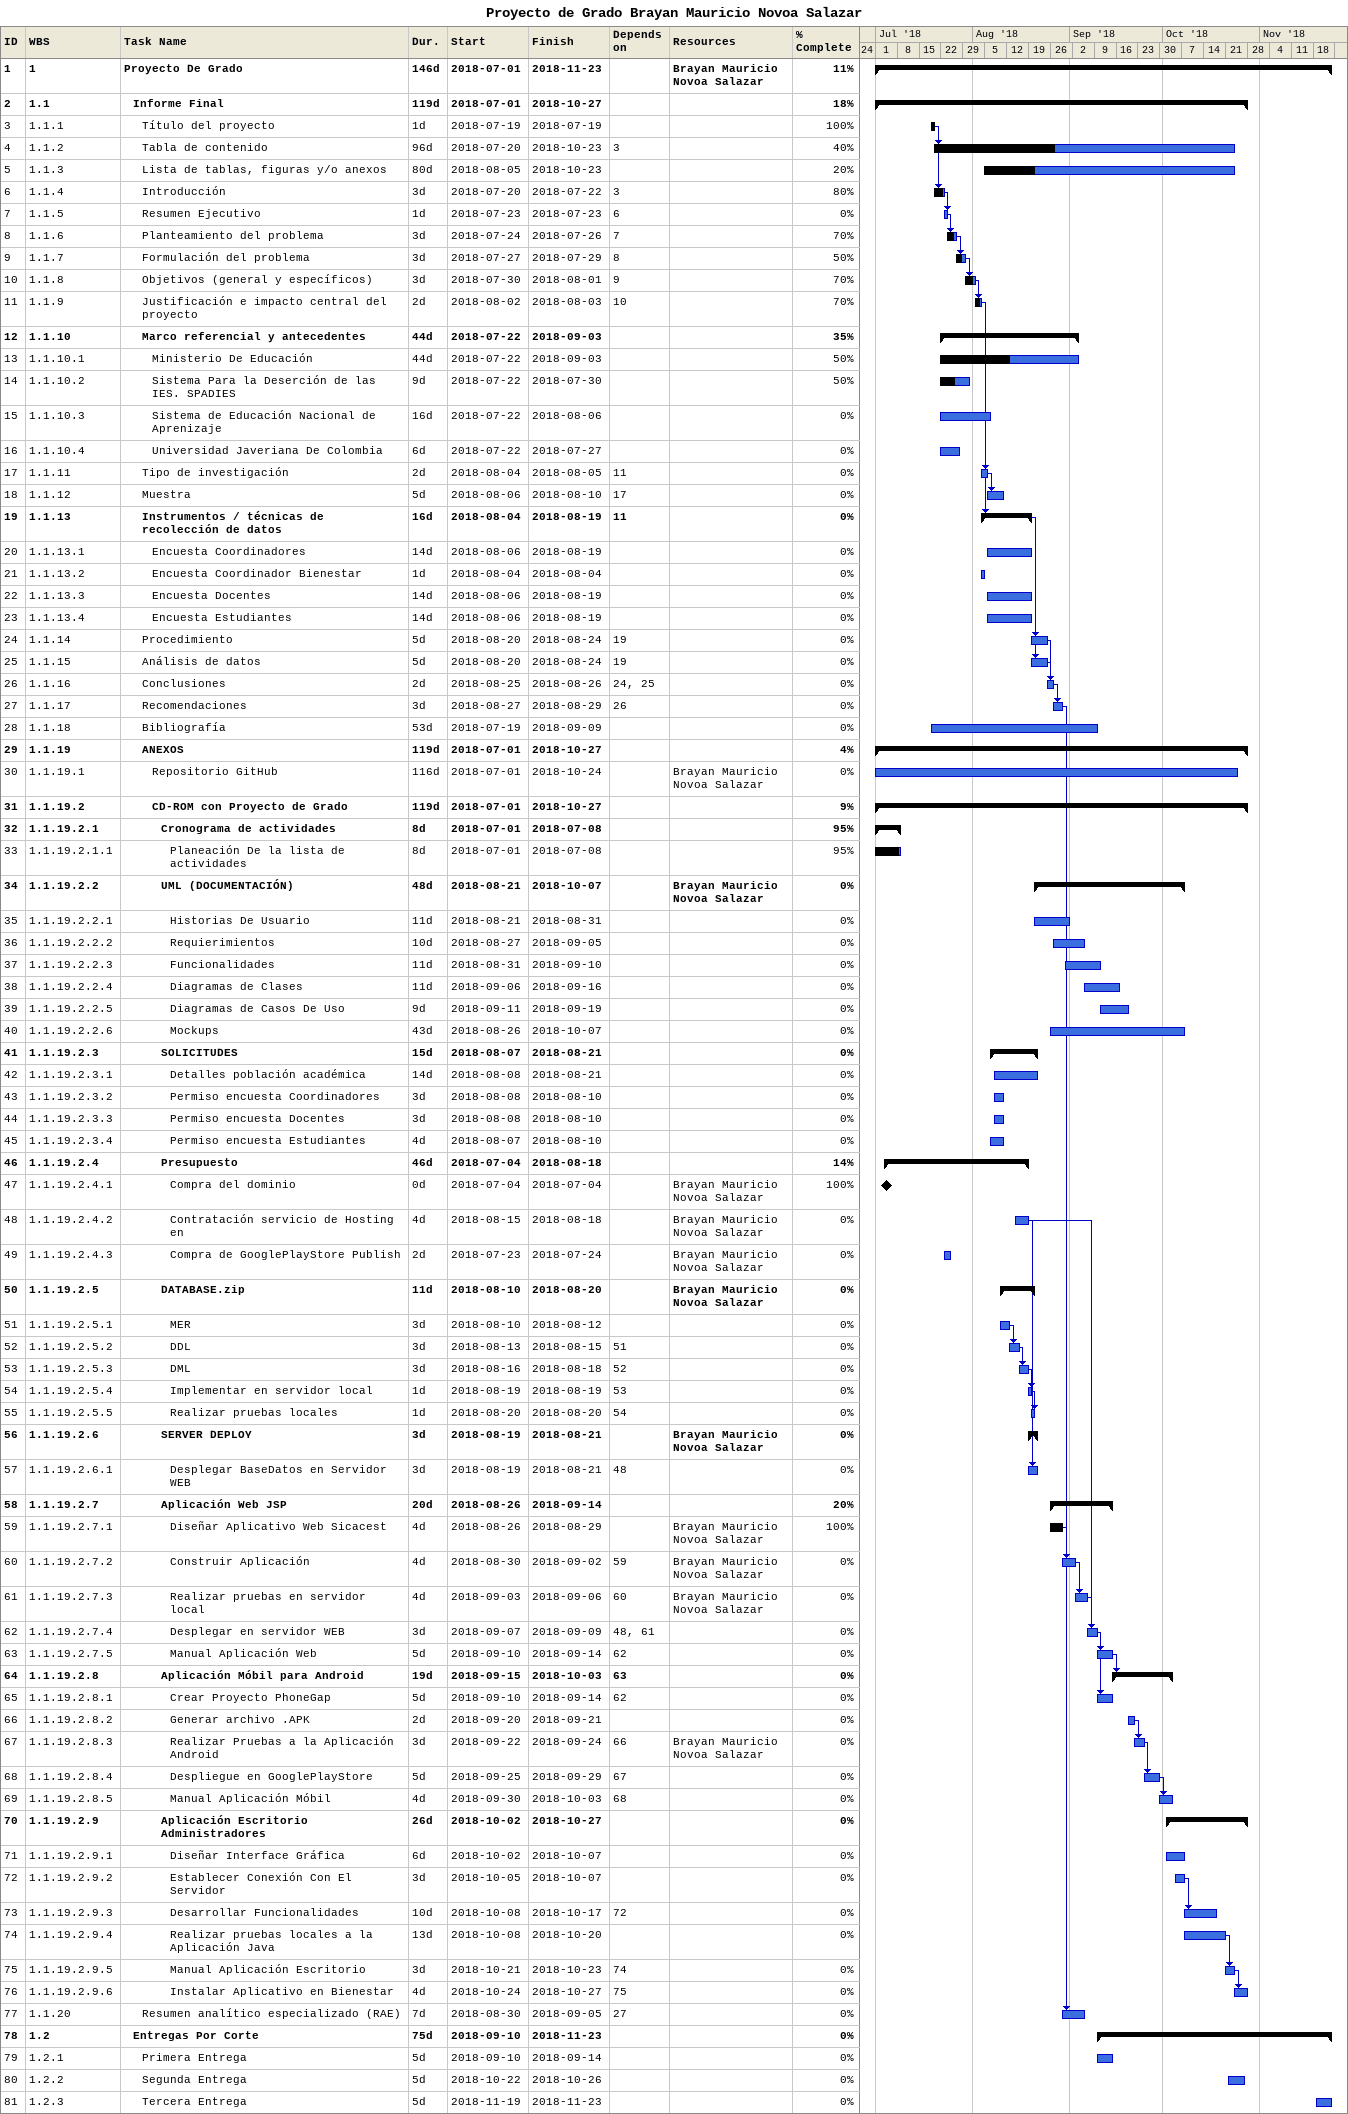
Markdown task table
Proyecto de Grado Brayan Mauricio Novoa Salazar

| ID | WBS | Task | Duration | Start | Finish | Predecessors | Resources | % complete |
|---|---|---|---|---|---|---|---|---|
| 1 | 1 | **Proyecto De Grado** | 146d | 2018-07-01 | 2018-11-23 |  | Brayan Mauricio Novoa Salazar | 11 |
| 2 | 1.1 | **Informe Final** | 119d | 2018-07-01 | 2018-10-27 |  |  | 18 |
| 3 | 1.1.1 | Título del proyecto | 1d | 2018-07-19 | 2018-07-19 |  |  | 100 |
| 4 | 1.1.2 | Tabla de contenido | 96d | 2018-07-20 | 2018-10-23 | 3 |  | 40 |
| 5 | 1.1.3 | Lista de tablas, figuras y/o anexos | 80d | 2018-08-05 | 2018-10-23 |  |  | 20 |
| 6 | 1.1.4 | Introducción | 3d | 2018-07-20 | 2018-07-22 | 3 |  | 80 |
| 7 | 1.1.5 | Resumen Ejecutivo | 1d | 2018-07-23 | 2018-07-23 | 6 |  | 0 |
| 8 | 1.1.6 | Planteamiento del problema | 3d | 2018-07-24 | 2018-07-26 | 7 |  | 70 |
| 9 | 1.1.7 | Formulación del problema | 3d | 2018-07-27 | 2018-07-29 | 8 |  | 50 |
| 10 | 1.1.8 | Objetivos (general y específicos) | 3d | 2018-07-30 | 2018-08-01 | 9 |  | 70 |
| 11 | 1.1.9 | Justificación e impacto central del proyecto | 2d | 2018-08-02 | 2018-08-03 | 10 |  | 70 |
| 12 | 1.1.10 | **Marco referencial y antecedentes** | 44d | 2018-07-22 | 2018-09-03 |  |  | 35 |
| 13 | 1.1.10.1 | Ministerio De Educación | 44d | 2018-07-22 | 2018-09-03 |  |  | 50 |
| 14 | 1.1.10.2 | Sistema Para la Deserción de las IES. SPADIES | 9d | 2018-07-22 | 2018-07-30 |  |  | 50 |
| 15 | 1.1.10.3 | Sistema de Educación Nacional de Aprenizaje | 16d | 2018-07-22 | 2018-08-06 |  |  | 0 |
| 16 | 1.1.10.4 | Universidad Javeriana De Colombia | 6d | 2018-07-22 | 2018-07-27 |  |  | 0 |
| 17 | 1.1.11 | Tipo de investigación | 2d | 2018-08-04 | 2018-08-05 | 11 |  | 0 |
| 18 | 1.1.12 | Muestra | 5d | 2018-08-06 | 2018-08-10 | 17 |  | 0 |
| 19 | 1.1.13 | **Instrumentos / técnicas de recolección de datos** | 16d | 2018-08-04 | 2018-08-19 | 11 |  | 0 |
| 20 | 1.1.13.1 | Encuesta Coordinadores | 14d | 2018-08-06 | 2018-08-19 |  |  | 0 |
| 21 | 1.1.13.2 | Encuesta Coordinador Bienestar | 1d | 2018-08-04 | 2018-08-04 |  |  | 0 |
| 22 | 1.1.13.3 | Encuesta Docentes | 14d | 2018-08-06 | 2018-08-19 |  |  | 0 |
| 23 | 1.1.13.4 | Encuesta Estudiantes | 14d | 2018-08-06 | 2018-08-19 |  |  | 0 |
| 24 | 1.1.14 | Procedimiento | 5d | 2018-08-20 | 2018-08-24 | 19 |  | 0 |
| 25 | 1.1.15 | Análisis de datos | 5d | 2018-08-20 | 2018-08-24 | 19 |  | 0 |
| 26 | 1.1.16 | Conclusiones | 2d | 2018-08-25 | 2018-08-26 | 24, 25 |  | 0 |
| 27 | 1.1.17 | Recomendaciones | 3d | 2018-08-27 | 2018-08-29 | 26 |  | 0 |
| 28 | 1.1.18 | Bibliografía | 53d | 2018-07-19 | 2018-09-09 |  |  | 0 |
| 29 | 1.1.19 | **ANEXOS** | 119d | 2018-07-01 | 2018-10-27 |  |  | 4 |
| 30 | 1.1.19.1 | Repositorio GitHub | 116d | 2018-07-01 | 2018-10-24 |  | Brayan Mauricio Novoa Salazar | 0 |
| 31 | 1.1.19.2 | **CD-ROM con Proyecto de Grado** | 119d | 2018-07-01 | 2018-10-27 |  |  | 9 |
| 32 | 1.1.19.2.1 | **Cronograma de actividades** | 8d | 2018-07-01 | 2018-07-08 |  |  | 95 |
| 33 | 1.1.19.2.1.1 | Planeación De la lista de actividades | 8d | 2018-07-01 | 2018-07-08 |  |  | 95 |
| 34 | 1.1.19.2.2 | **UML (DOCUMENTACIÓN)** | 48d | 2018-08-21 | 2018-10-07 |  | Brayan Mauricio Novoa Salazar | 0 |
| 35 | 1.1.19.2.2.1 | Historias De Usuario | 11d | 2018-08-21 | 2018-08-31 |  |  | 0 |
| 36 | 1.1.19.2.2.2 | Requierimientos | 10d | 2018-08-27 | 2018-09-05 |  |  | 0 |
| 37 | 1.1.19.2.2.3 | Funcionalidades | 11d | 2018-08-31 | 2018-09-10 |  |  | 0 |
| 38 | 1.1.19.2.2.4 | Diagramas de Clases | 11d | 2018-09-06 | 2018-09-16 |  |  | 0 |
| 39 | 1.1.19.2.2.5 | Diagramas de Casos De Uso | 9d | 2018-09-11 | 2018-09-19 |  |  | 0 |
| 40 | 1.1.19.2.2.6 | Mockups | 43d | 2018-08-26 | 2018-10-07 |  |  | 0 |
| 41 | 1.1.19.2.3 | **SOLICITUDES** | 15d | 2018-08-07 | 2018-08-21 |  |  | 0 |
| 42 | 1.1.19.2.3.1 | Detalles población académica | 14d | 2018-08-08 | 2018-08-21 |  |  | 0 |
| 43 | 1.1.19.2.3.2 | Permiso encuesta Coordinadores | 3d | 2018-08-08 | 2018-08-10 |  |  | 0 |
| 44 | 1.1.19.2.3.3 | Permiso encuesta Docentes | 3d | 2018-08-08 | 2018-08-10 |  |  | 0 |
| 45 | 1.1.19.2.3.4 | Permiso encuesta Estudiantes | 4d | 2018-08-07 | 2018-08-10 |  |  | 0 |
| 46 | 1.1.19.2.4 | **Presupuesto** | 46d | 2018-07-04 | 2018-08-18 |  |  | 14 |
| 47 | 1.1.19.2.4.1 | Compra del dominio | 0d | 2018-07-04 | 2018-07-04 |  | Brayan Mauricio Novoa Salazar | 100 |
| 48 | 1.1.19.2.4.2 | Contratación servicio de Hosting en | 4d | 2018-08-15 | 2018-08-18 |  | Brayan Mauricio Novoa Salazar | 0 |
| 49 | 1.1.19.2.4.3 | Compra de GooglePlayStore Publish | 2d | 2018-07-23 | 2018-07-24 |  | Brayan Mauricio Novoa Salazar | 0 |
| 50 | 1.1.19.2.5 | **DATABASE.zip** | 11d | 2018-08-10 | 2018-08-20 |  | Brayan Mauricio Novoa Salazar | 0 |
| 51 | 1.1.19.2.5.1 | MER | 3d | 2018-08-10 | 2018-08-12 |  |  | 0 |
| 52 | 1.1.19.2.5.2 | DDL | 3d | 2018-08-13 | 2018-08-15 | 51 |  | 0 |
| 53 | 1.1.19.2.5.3 | DML | 3d | 2018-08-16 | 2018-08-18 | 52 |  | 0 |
| 54 | 1.1.19.2.5.4 | Implementar en servidor local | 1d | 2018-08-19 | 2018-08-19 | 53 |  | 0 |
| 55 | 1.1.19.2.5.5 | Realizar pruebas locales | 1d | 2018-08-20 | 2018-08-20 | 54 |  | 0 |
| 56 | 1.1.19.2.6 | **SERVER DEPLOY** | 3d | 2018-08-19 | 2018-08-21 |  | Brayan Mauricio Novoa Salazar | 0 |
| 57 | 1.1.19.2.6.1 | Desplegar BaseDatos en Servidor WEB | 3d | 2018-08-19 | 2018-08-21 | 48 |  | 0 |
| 58 | 1.1.19.2.7 | **Aplicación Web JSP** | 20d | 2018-08-26 | 2018-09-14 |  |  | 20 |
| 59 | 1.1.19.2.7.1 | Diseñar Aplicativo Web Sicacest | 4d | 2018-08-26 | 2018-08-29 |  | Brayan Mauricio Novoa Salazar | 100 |
| 60 | 1.1.19.2.7.2 | Construir Aplicación | 4d | 2018-08-30 | 2018-09-02 | 59 | Brayan Mauricio Novoa Salazar | 0 |
| 61 | 1.1.19.2.7.3 | Realizar pruebas en servidor local | 4d | 2018-09-03 | 2018-09-06 | 60 | Brayan Mauricio Novoa Salazar | 0 |
| 62 | 1.1.19.2.7.4 | Desplegar en servidor WEB | 3d | 2018-09-07 | 2018-09-09 | 48, 61 |  | 0 |
| 63 | 1.1.19.2.7.5 | Manual Aplicación Web | 5d | 2018-09-10 | 2018-09-14 | 62 |  | 0 |
| 64 | 1.1.19.2.8 | **Aplicación Móbil para Android** | 19d | 2018-09-15 | 2018-10-03 | 63 |  | 0 |
| 65 | 1.1.19.2.8.1 | Crear Proyecto PhoneGap | 5d | 2018-09-10 | 2018-09-14 | 62 |  | 0 |
| 66 | 1.1.19.2.8.2 | Generar archivo .APK | 2d | 2018-09-20 | 2018-09-21 |  |  | 0 |
| 67 | 1.1.19.2.8.3 | Realizar Pruebas a la Aplicación Android | 3d | 2018-09-22 | 2018-09-24 | 66 | Brayan Mauricio Novoa Salazar | 0 |
| 68 | 1.1.19.2.8.4 | Despliegue en GooglePlayStore | 5d | 2018-09-25 | 2018-09-29 | 67 |  | 0 |
| 69 | 1.1.19.2.8.5 | Manual Aplicación Móbil | 4d | 2018-09-30 | 2018-10-03 | 68 |  | 0 |
| 70 | 1.1.19.2.9 | **Aplicación Escritorio Administradores** | 26d | 2018-10-02 | 2018-10-27 |  |  | 0 |
| 71 | 1.1.19.2.9.1 | Diseñar Interface Gráfica | 6d | 2018-10-02 | 2018-10-07 |  |  | 0 |
| 72 | 1.1.19.2.9.2 | Establecer Conexión Con El Servidor | 3d | 2018-10-05 | 2018-10-07 |  |  | 0 |
| 73 | 1.1.19.2.9.3 | Desarrollar Funcionalidades | 10d | 2018-10-08 | 2018-10-17 | 72 |  | 0 |
| 74 | 1.1.19.2.9.4 | Realizar pruebas locales a la Aplicación Java | 13d | 2018-10-08 | 2018-10-20 |  |  | 0 |
| 75 | 1.1.19.2.9.5 | Manual Aplicación Escritorio | 3d | 2018-10-21 | 2018-10-23 | 74 |  | 0 |
| 76 | 1.1.19.2.9.6 | Instalar Aplicativo en Bienestar | 4d | 2018-10-24 | 2018-10-27 | 75 |  | 0 |
| 77 | 1.1.20 | Resumen analítico especializado (RAE) | 7d | 2018-08-30 | 2018-09-05 | 27 |  | 0 |
| 78 | 1.2 | **Entregas Por Corte** | 75d | 2018-09-10 | 2018-11-23 |  |  | 0 |
| 79 | 1.2.1 | Primera Entrega | 5d | 2018-09-10 | 2018-09-14 |  |  | 0 |
| 80 | 1.2.2 | Segunda Entrega | 5d | 2018-10-22 | 2018-10-26 |  |  | 0 |
| 81 | 1.2.3 | Tercera Entrega | 5d | 2018-11-19 | 2018-11-23 |  |  | 0 |
